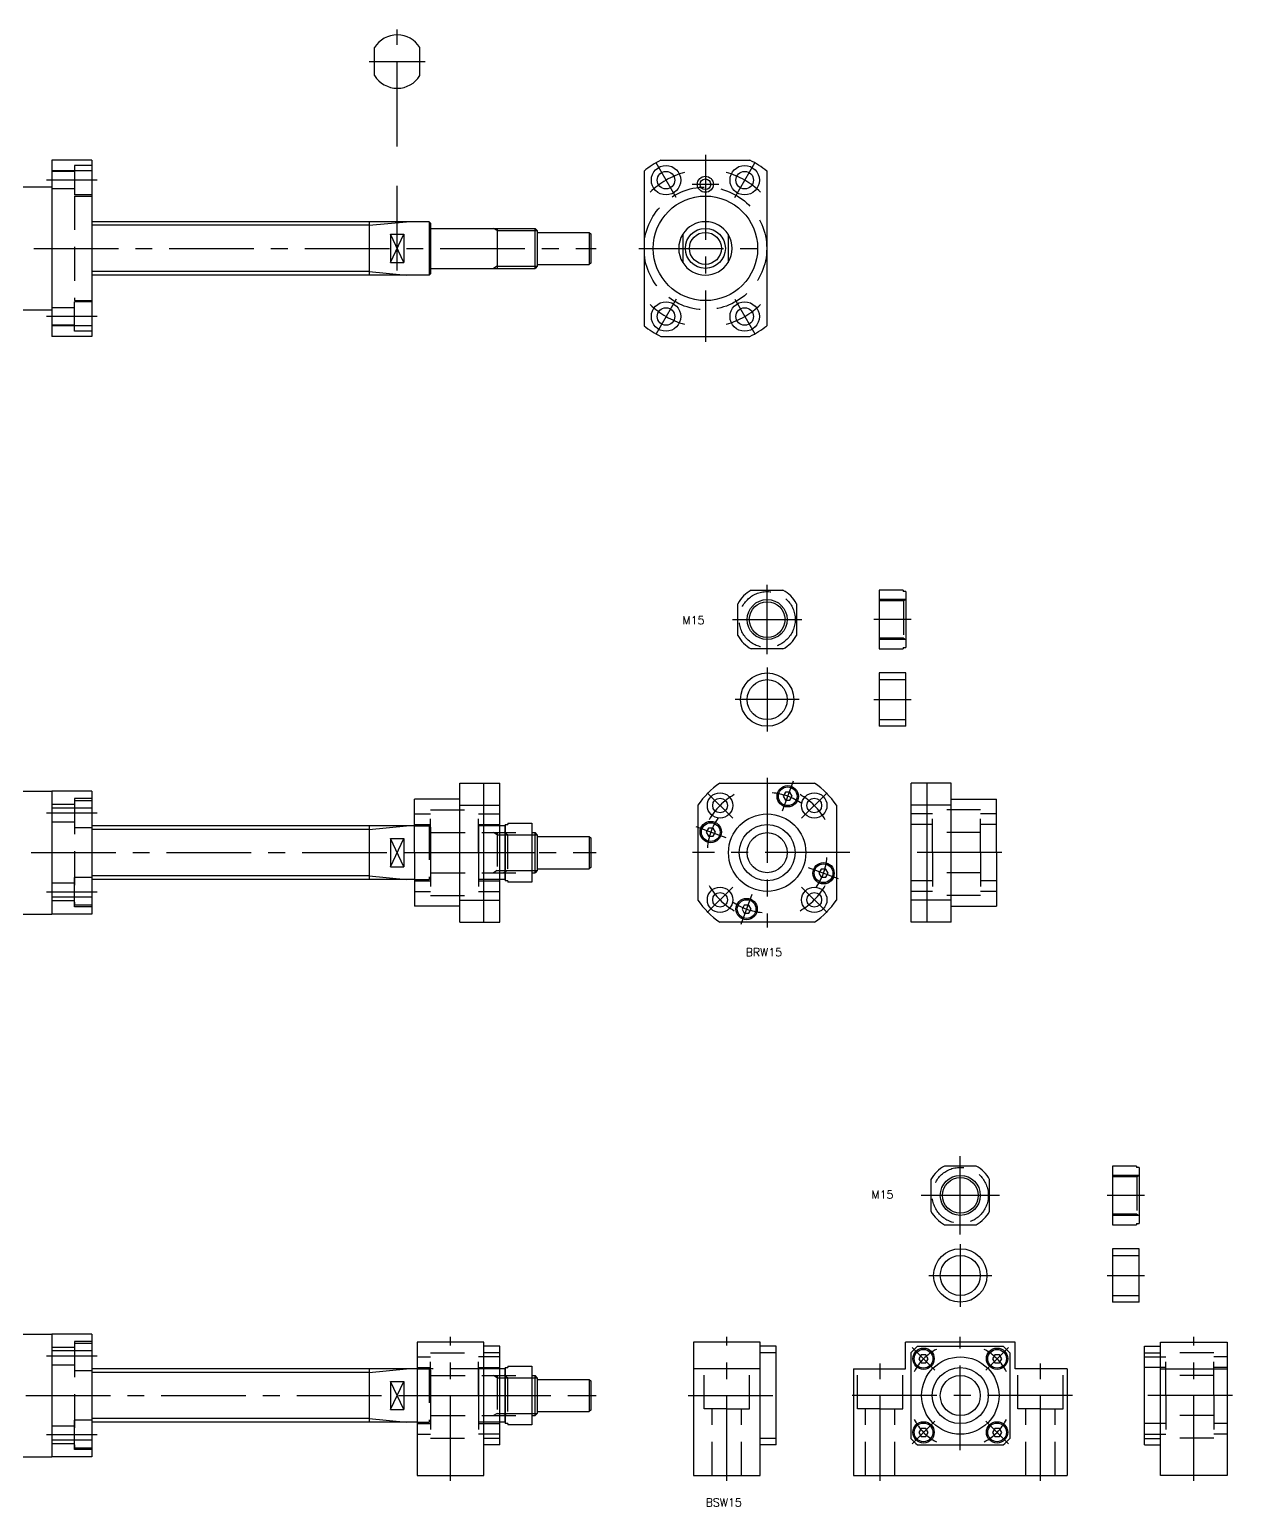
# Model space of a CAD drawing. Extents: x -101 to 795, y -58 to 512.
# Drawn here: x 344 to 795, y -42 to 512 of the extents above; entities that cross this region are included whole.
import ezdxf

# ---------------------------------------------------------------- set-up
doc = ezdxf.new("R2010")
doc.units = 0
doc.linetypes.add('CENTER', pattern=[50.8, 31.75, -6.35, 6.35, -6.35])
doc.linetypes.add('DASHED', pattern=[19.05, 12.7, -6.35])
doc.layers.get('0').update_dxf_attribs({"linetype": 'CONTINUOUS'})
doc.layers.add('CENTER', color=1, linetype='CENTER')
doc.styles.get("Standard").update_dxf_attribs({"font": 'txt.shx', "height": 3, "bigfont": 'bigfont.shx'})

msp = doc.modelspace()

# ---------------------------------------------------------------- linework, layer by layer
at = {"color": 7, "linetype": 'CONTINUOUS'}
for p, q in [((473.87, 494.67), (473.87, 505.2)), ((490.87, 494.67), (490.87, 505.2)), ((352.87, 462.93), (352.87, 396.93)), ((367.87, 462.93), (352.87, 462.93)), ((367.87, 462.93), (367.87, 396.93)), ((581.14, 462.93), (614.6, 462.93)), ((367.87, 458.92), (352.87, 458.92)), ((574.87, 458.92), (574.87, 400.95)), ((620.87, 458.92), (620.87, 400.95)), ((298.37, 452.93), (352.87, 452.93)), ((494.37, 439.93), (367.87, 439.93)), ((471.87, 439.93), (471.87, 419.93)), ((494.37, 439.93), (494.37, 419.93)), ((494.37, 439.93), (494.87, 439.43)), ((494.87, 439.43), (494.87, 420.43)), ((495.07, 437.43), (534.06, 437.43)), ((519.87, 437.43), (519.87, 422.43)), ((534.06, 422.43), (534.06, 437.43)), ((534.87, 436.62), (534.06, 437.43)), ((479.87, 435.2), (484.87, 435.2)), ((479.87, 435.2), (479.87, 424.66)), ((484.87, 435.2), (484.87, 424.66)), ((534.87, 436.62), (534.87, 423.25)), ((534.87, 435.93), (554.37, 435.93)), ((554.37, 435.93), (554.37, 423.93)), ((554.37, 435.93), (554.87, 435.43)), ((554.87, 435.43), (554.87, 424.43)), ((589.37, 435.2), (589.37, 424.67)), ((606.37, 435.2), (606.37, 424.67)), ((479.87, 424.66), (484.87, 424.66)), ((495.07, 422.43), (534.06, 422.43)), ((504.9, 422.43), (504.9, 422.43)), ((514.72, 422.43), (514.72, 422.43)), ((534.87, 423.25), (534.06, 422.43)), ((534.87, 423.93), (554.37, 423.93)), ((554.87, 424.43), (554.37, 423.93)), ((494.37, 419.93), (367.87, 419.93)), ((494.87, 420.43), (494.37, 419.93)), ((298.37, 406.93), (352.87, 406.93)), ((367.87, 400.95), (352.87, 400.95)), ((367.87, 396.93), (352.87, 396.93)), ((581.14, 396.93), (614.6, 396.93)), ((615.1, 301.82), (626.98, 301.82)), ((663.04, 301.82), (663.04, 279.81)), ((672.04, 301.82), (663.04, 301.82)), ((672.04, 301.82), (672.04, 301.32)), ((673.04, 301.32), (672.04, 301.32)), ((673.04, 301.32), (673.04, 280.32)), ((610.04, 284.88), (610.04, 296.75)), ((632.04, 296.75), (632.04, 284.88)), ((626.98, 279.81), (615.1, 279.81)), ((621.04, 279.81), (621.04, 279.81)), ((624.01, 279.81), (624.01, 279.81)), ((663.04, 279.81), (672.04, 279.81)), ((672.04, 280.32), (672.04, 279.81)), ((672.04, 280.32), (673.04, 280.32)), ((663.04, 270.81), (663.04, 250.81)), ((673.04, 270.81), (663.04, 270.81)), ((673.04, 250.81), (673.04, 270.81)), ((673.04, 250.81), (663.04, 250.81)), ((505.87, 177.46), (505.87, 229.46)), ((505.87, 229.46), (520.87, 229.46)), ((514.87, 177.46), (514.87, 229.46)), ((520.87, 177.46), (520.87, 229.46)), ((603.26, 229.46), (638.82, 229.46)), ((675.04, 177.46), (675.04, 229.46)), ((690.04, 229.46), (675.04, 229.46)), ((681.04, 177.46), (681.04, 229.46)), ((690.04, 177.46), (690.04, 229.46)), ((298.37, 226.46), (352.87, 226.46)), ((367.87, 226.46), (352.87, 226.46)), ((352.87, 226.46), (352.87, 180.46)), ((367.87, 226.46), (367.87, 180.46)), ((488.87, 203.46), (488.87, 223.46)), ((505.87, 223.46), (488.87, 223.46)), ((690.04, 223.46), (707.04, 223.46)), ((707.04, 203.46), (707.04, 223.46)), ((367.87, 220.19), (352.87, 220.19)), ((505.87, 221.24), (520.87, 221.24)), ((595.04, 221.24), (595.04, 185.68)), ((647.04, 221.24), (647.04, 185.68)), ((690.04, 221.24), (675.04, 221.24)), ((488.87, 213.46), (367.87, 213.46)), ((471.87, 213.46), (471.87, 193.46)), ((512.87, 213.46), (512.87, 193.46)), ((522.87, 213.46), (512.87, 213.46)), ((522.87, 213.96), (522.87, 192.96)), ((522.87, 213.96), (523.87, 213.96)), ((522.87, 193.46), (522.87, 213.46)), ((523.87, 214.46), (532.87, 214.46)), ((523.87, 214.46), (523.87, 213.96)), ((532.87, 214.46), (532.87, 192.46)), ((532.87, 210.96), (534.06, 210.96)), ((534.06, 195.96), (534.06, 210.96)), ((534.87, 210.15), (534.06, 210.96)), ((479.87, 208.73), (484.87, 208.73)), ((479.87, 208.73), (479.87, 198.19)), ((484.87, 208.73), (484.87, 198.19)), ((534.87, 210.15), (534.87, 196.77)), ((534.87, 209.46), (554.37, 209.46)), ((554.37, 209.46), (554.37, 197.46)), ((554.37, 209.46), (554.87, 208.96)), ((554.87, 208.96), (554.87, 197.96)), ((488.87, 203.46), (488.87, 183.46)), ((707.04, 203.46), (707.04, 183.46)), ((479.87, 198.19), (484.87, 198.19)), ((504.9, 195.96), (504.9, 195.96)), ((514.72, 195.96), (514.72, 195.96)), ((532.87, 195.96), (534.06, 195.96)), ((534.87, 196.77), (534.06, 195.96)), ((534.87, 197.46), (554.37, 197.46)), ((554.87, 197.96), (554.37, 197.46)), ((488.87, 193.46), (367.87, 193.46)), ((522.87, 193.46), (512.87, 193.46)), ((523.87, 192.96), (522.87, 192.96)), ((523.87, 192.96), (523.87, 192.46)), ((532.87, 192.46), (523.87, 192.46)), ((367.87, 186.73), (352.87, 186.73)), ((505.87, 183.46), (488.87, 183.46)), ((505.87, 185.68), (520.87, 185.68)), ((690.04, 185.68), (675.04, 185.68)), ((690.04, 183.46), (707.04, 183.46)), ((298.37, 180.46), (352.87, 180.46)), ((367.87, 180.46), (352.87, 180.46)), ((505.87, 177.46), (520.87, 177.46)), ((638.82, 177.46), (603.26, 177.46)), ((690.04, 177.46), (675.04, 177.46)), ((699.4, 86.02), (687.52, 86.02)), ((750.49, 86.02), (750.49, 64.02)), ((759.49, 86.02), (750.49, 86.02)), ((759.49, 86.02), (759.49, 85.52)), ((760.49, 85.52), (759.49, 85.52)), ((760.49, 85.52), (760.49, 64.52)), ((682.46, 80.96), (682.46, 69.09)), ((704.46, 69.09), (704.46, 80.96)), ((687.52, 64.02), (699.4, 64.02)), ((690.49, 64.02), (690.49, 64.02)), ((693.46, 64.02), (693.46, 64.02)), ((750.49, 64.02), (759.49, 64.02)), ((759.49, 64.52), (759.49, 64.02)), ((759.49, 64.52), (760.49, 64.52)), ((750.49, 55.02), (750.49, 35.02)), ((760.49, 55.02), (750.49, 55.02)), ((760.49, 35.02), (760.49, 55.02)), ((760.49, 35.02), (750.49, 35.02)), ((298.37, 23), (352.87, 23)), ((367.87, 23), (352.87, 23)), ((352.87, 23), (352.87, -23)), ((367.87, 23), (367.87, -23)), ((367.87, 16.73), (352.87, 16.73)), ((489.87, 20), (489.87, -30)), ((514.87, 20), (489.87, 20)), ((514.87, 19.4), (514.87, 20)), ((514.87, -30), (514.87, 19.4)), ((520.87, 18.5), (514.87, 18.5)), ((520.87, -18.5), (520.87, 18.5)), ((593.43, 20), (593.43, -30)), ((618.43, 20), (593.43, 20)), ((618.43, 19.4), (618.43, 20)), ((618.43, -30), (618.43, 19.4)), ((624.43, 18.5), (618.43, 18.5)), ((624.43, -18.5), (624.43, 18.5)), ((713.96, 20), (672.96, 20)), ((672.96, 10), (672.96, 20)), ((677.4, 18.5), (709.52, 18.5)), ((713.96, 10), (713.96, 20)), ((762.49, -18.5), (762.49, 18.5)), ((762.49, 18.5), (768.49, 18.5)), ((768.49, 20), (793.49, 20)), ((768.49, 19.4), (768.49, 20)), ((768.49, -30), (768.49, 19.4)), ((793.49, 20), (793.49, -30)), ((520.87, 16.06), (514.87, 16.06)), ((624.43, 16.06), (618.43, 16.06)), ((674.96, 16.06), (674.96, -16.06)), ((711.96, 16.06), (711.96, -16.06)), ((762.49, 16.06), (768.49, 16.06)), ((489.87, 10), (367.87, 10)), ((471.87, 10), (471.87, -10)), ((512.87, 10), (512.87, -10)), ((522.87, 10), (512.87, 10)), ((522.87, 10.5), (522.87, -10.5)), ((522.87, 10.5), (523.87, 10.5)), ((522.87, -10), (522.87, 10)), ((523.87, 11), (532.87, 11)), ((523.87, 11), (523.87, 10.5)), ((532.87, 11), (532.87, -11)), ((532.87, 7.5), (534.06, 7.5)), ((534.06, -7.5), (534.06, 7.5)), ((534.87, 6.69), (534.06, 7.5)), ((534.87, 6.69), (534.87, -6.69)), ((534.87, 6), (554.37, 6)), ((554.37, 6), (554.37, -6)), ((554.37, 6), (554.87, 5.5)), ((618.43, 10), (593.43, 10)), ((653.46, 10), (653.46, -30)), ((653.46, 10), (672.96, 10)), ((733.46, 10), (713.96, 10)), ((733.46, 10), (733.46, -30)), ((768.49, 10), (793.49, 10)), ((479.87, 5.27), (484.87, 5.27)), ((479.87, 5.27), (479.87, -5.27)), ((484.87, 5.27), (484.87, -5.27)), ((554.87, 5.5), (554.87, -5.5)), ((479.87, -5.27), (484.87, -5.27)), ((554.87, -5.5), (554.37, -6)), ((489.87, -10), (367.87, -10)), ((504.9, -7.5), (504.9, -7.5)), ((522.87, -10), (512.87, -10)), ((514.72, -7.5), (514.72, -7.5)), ((523.87, -10.5), (522.87, -10.5)), ((523.87, -10.5), (523.87, -11)), ((532.87, -11), (523.87, -11)), ((532.87, -7.5), (534.06, -7.5)), ((534.87, -6.69), (534.06, -7.5)), ((534.87, -6), (554.37, -6)), ((520.87, -16.06), (514.87, -16.06)), ((624.43, -16.06), (618.43, -16.06)), ((762.49, -16.06), (768.49, -16.06)), ((367.87, -16.73), (352.87, -16.73)), ((520.87, -18.5), (514.87, -18.5)), ((624.43, -18.5), (618.43, -18.5)), ((677.4, -18.5), (709.52, -18.5)), ((762.49, -18.5), (768.49, -18.5)), ((298.37, -23), (352.87, -23)), ((367.87, -23), (352.87, -23)), ((489.87, -30), (514.87, -30)), ((593.43, -30), (618.43, -30)), ((653.46, -30), (733.46, -30)), ((793.49, -30), (768.49, -30))]:
    msp.add_line(p, q, dxfattribs=at)
at = {"color": 3, "linetype": 'DASHED'}
for p, q in [((361.37, 460.98), (361.37, 449.98)), ((367.87, 460.98), (361.37, 460.98)), ((361.37, 458.78), (352.87, 458.78)), ((361.37, 452.18), (352.87, 452.18)), ((367.87, 449.98), (361.37, 449.98)), ((361.37, 449.53), (361.37, 410.34)), ((361.37, 449.53), (367.87, 449.53)), ((361.37, 410.34), (367.87, 410.34)), ((361.37, 398.89), (361.37, 409.89)), ((367.87, 409.89), (361.37, 409.89)), ((361.37, 407.69), (352.87, 407.69)), ((361.37, 401.09), (352.87, 401.09)), ((367.87, 398.89), (361.37, 398.89)), ((673.04, 298.32), (663.04, 298.32)), ((672.17, 297.82), (663.04, 297.82)), ((672.17, 297.82), (673.04, 298.32)), ((672.17, 297.82), (672.17, 283.82)), ((672.17, 283.82), (663.04, 283.82)), ((673.04, 283.32), (663.04, 283.32)), ((672.17, 283.82), (673.04, 283.32)), ((663.04, 268.31), (673.04, 268.31)), ((663.04, 253.31), (673.04, 253.31)), ((361.37, 221.51), (352.87, 221.51)), ((367.87, 223.71), (361.37, 223.71)), ((361.37, 223.71), (361.37, 212.71)), ((361.37, 223.06), (367.87, 223.06)), ((361.37, 223.06), (361.37, 183.86)), ((488.87, 217.96), (494.87, 217.96)), ((494.87, 203.46), (494.87, 219.46)), ((494.87, 219.46), (512.87, 219.46)), ((512.87, 203.46), (512.87, 219.46)), ((512.87, 217.96), (520.87, 217.96)), ((683.04, 217.96), (675.04, 217.96)), ((683.04, 203.46), (683.04, 219.46)), ((701.04, 219.46), (683.04, 219.46)), ((701.04, 203.46), (701.04, 219.46)), ((707.04, 217.96), (701.04, 217.96)), ((361.37, 214.91), (352.87, 214.91)), ((367.87, 212.71), (361.37, 212.71)), ((488.87, 213.96), (494.87, 213.96)), ((488.87, 213.46), (494.37, 213.46)), ((494.37, 213.46), (494.37, 193.46)), ((494.37, 213.46), (494.87, 212.96)), ((494.87, 212.96), (494.87, 193.96)), ((494.87, 212.96), (494.87, 193.96)), ((495.07, 210.96), (532.87, 210.96)), ((512.87, 213.96), (520.87, 213.96)), ((519.87, 210.15), (518.46, 210.96)), ((519.87, 210.96), (519.87, 195.96)), ((523.74, 210.15), (522.33, 210.96)), ((683.04, 213.96), (675.04, 213.96)), ((701.04, 210.96), (683.04, 210.96)), ((707.04, 213.96), (701.04, 213.96)), ((519.87, 210.15), (532.87, 210.15)), ((523.74, 210.15), (523.74, 196.77)), ((494.87, 203.46), (494.87, 187.46)), ((512.87, 203.46), (512.87, 187.46)), ((683.04, 203.46), (683.04, 187.46)), ((701.04, 203.46), (701.04, 187.46)), ((367.87, 194.21), (361.37, 194.21)), ((361.37, 183.21), (361.37, 194.21)), ((494.87, 193.96), (494.37, 193.46)), ((495.07, 195.96), (532.87, 195.96)), ((504.9, 195.96), (504.9, 195.96)), ((514.72, 195.96), (514.72, 195.96)), ((519.87, 196.77), (518.46, 195.96)), ((519.87, 196.77), (532.87, 196.77)), ((523.74, 196.77), (522.33, 195.96)), ((701.04, 195.96), (683.04, 195.96)), ((361.37, 192.01), (352.87, 192.01)), ((488.87, 193.46), (494.37, 193.46)), ((488.87, 192.96), (494.87, 192.96)), ((488.87, 188.96), (494.87, 188.96)), ((512.87, 192.96), (520.87, 192.96)), ((512.87, 188.96), (520.87, 188.96)), ((683.04, 192.96), (675.04, 192.96)), ((683.04, 188.96), (675.04, 188.96)), ((707.04, 192.96), (701.04, 192.96)), ((707.04, 188.96), (701.04, 188.96)), ((361.37, 185.41), (352.87, 185.41)), ((361.37, 183.86), (367.87, 183.86)), ((367.87, 183.21), (361.37, 183.21)), ((494.87, 187.46), (512.87, 187.46)), ((701.04, 187.46), (683.04, 187.46)), ((760.49, 82.52), (750.49, 82.52)), ((759.63, 82.02), (750.49, 82.02)), ((759.63, 82.02), (760.49, 82.52)), ((759.63, 82.02), (759.63, 68.02)), ((759.63, 68.02), (750.49, 68.02)), ((760.49, 67.52), (750.49, 67.52)), ((759.63, 68.02), (760.49, 67.52)), ((750.49, 52.52), (760.49, 52.52)), ((750.49, 37.52), (760.49, 37.52)), ((361.37, 18.05), (352.87, 18.05)), ((367.87, 20.25), (361.37, 20.25)), ((361.37, 20.25), (361.37, 9.25)), ((361.37, 19.6), (367.87, 19.6)), ((361.37, 19.6), (361.37, -19.6)), ((361.37, 11.45), (352.87, 11.45)), ((489.87, 14.5), (494.87, 14.5)), ((494.87, 0), (494.87, 16)), ((494.87, 16), (512.87, 16)), ((512.87, 0), (512.87, 16)), ((520.87, 14.5), (512.87, 14.5)), ((762.49, 14.5), (770.49, 14.5)), ((770.49, 0), (770.49, 16)), ((788.49, 16), (770.49, 16)), ((788.49, 0), (788.49, 16)), ((793.49, 14.5), (788.49, 14.5)), ((367.87, 9.25), (361.37, 9.25)), ((489.87, 10.5), (494.87, 10.5)), ((489.87, 10), (494.37, 10)), ((514.87, 10), (489.87, 10)), ((494.37, 10), (494.37, -10)), ((494.37, 10), (494.87, 9.5)), ((494.87, 9.5), (494.87, -9.5)), ((494.87, 9.5), (494.87, -9.5)), ((495.07, 7.5), (532.87, 7.5)), ((512.87, 10.5), (520.87, 10.5)), ((519.87, 6.69), (518.46, 7.5)), ((519.87, 7.5), (519.87, -7.5)), ((519.87, 6.69), (532.87, 6.69)), ((523.74, 6.69), (522.33, 7.5)), ((523.74, 6.69), (523.74, -6.69)), ((597.43, -5), (597.43, 10)), ((614.43, -5), (614.43, 10)), ((654.96, -5), (654.96, 10)), ((671.96, -5), (671.96, 10)), ((714.96, -5), (714.96, 10)), ((731.96, -5), (731.96, 10)), ((770.49, 10.5), (762.49, 10.5)), ((788.49, 7.5), (770.49, 7.5)), ((793.49, 10.5), (788.49, 10.5)), ((494.87, 0), (494.87, -16)), ((512.87, 0), (512.87, -16)), ((605.93, -5), (597.43, -5)), ((600.43, -30), (600.43, -5)), ((605.93, -5), (614.43, -5)), ((611.43, -30), (611.43, -5)), ((663.46, -5), (654.96, -5)), ((657.96, -30), (657.96, -5)), ((663.46, -5), (671.96, -5)), ((668.96, -30), (668.96, -5)), ((723.46, -5), (714.96, -5)), ((717.96, -30), (717.96, -5)), ((723.46, -5), (731.96, -5)), ((728.96, -30), (728.96, -5)), ((770.49, 0), (770.49, -16)), ((788.49, 0), (788.49, -16)), ((367.87, -9.25), (361.37, -9.25)), ((361.37, -20.25), (361.37, -9.25)), ((489.87, -10), (494.37, -10)), ((489.87, -10.5), (494.87, -10.5)), ((494.87, -9.5), (494.37, -10)), ((495.07, -7.5), (532.87, -7.5)), ((512.87, -10.5), (520.87, -10.5)), ((514.72, -7.5), (514.72, -7.5)), ((519.87, -6.69), (518.46, -7.5)), ((519.87, -6.69), (532.87, -6.69)), ((523.74, -6.69), (522.33, -7.5)), ((770.49, -10.5), (762.49, -10.5)), ((788.49, -7.5), (770.49, -7.5)), ((793.49, -10.5), (788.49, -10.5)), ((361.37, -11.45), (352.87, -11.45)), ((489.87, -14.5), (494.87, -14.5)), ((494.87, -16), (512.87, -16)), ((520.87, -14.5), (512.87, -14.5)), ((762.49, -14.5), (770.49, -14.5)), ((788.49, -16), (770.49, -16)), ((793.49, -14.5), (788.49, -14.5)), ((361.37, -18.05), (352.87, -18.05)), ((361.37, -19.6), (367.87, -19.6)), ((367.87, -20.25), (361.37, -20.25))]:
    msp.add_line(p, q, dxfattribs=at)
at = {"color": 3, "linetype": 'CONTINUOUS'}
for p, q in [((471.87, 438.58), (367.87, 438.58)), ((471.87, 438.58), (485.87, 439.93)), ((519.87, 436.62), (518.46, 437.43)), ((479.87, 424.66), (484.87, 435.2)), ((484.87, 424.66), (479.87, 435.2)), ((519.87, 436.62), (534.87, 436.62)), ((471.87, 421.28), (367.87, 421.28)), ((471.87, 421.28), (485.87, 419.93)), ((519.87, 423.25), (518.46, 422.43)), ((519.87, 423.25), (534.87, 423.25)), ((471.87, 212.11), (367.87, 212.11)), ((471.87, 212.11), (485.87, 213.46)), ((479.87, 198.19), (484.87, 208.73)), ((484.87, 198.19), (479.87, 208.73)), ((532.87, 210.15), (534.87, 210.15)), ((471.87, 194.81), (367.87, 194.81)), ((471.87, 194.81), (485.87, 193.46)), ((532.87, 196.77), (534.87, 196.77)), ((471.87, 8.65), (367.87, 8.65)), ((471.87, 8.65), (485.87, 10)), ((532.87, 6.69), (534.87, 6.69)), ((479.87, -5.27), (484.87, 5.27)), ((484.87, -5.27), (479.87, 5.27)), ((471.87, -8.65), (367.87, -8.65)), ((471.87, -8.65), (485.87, -10)), ((532.87, -6.69), (534.87, -6.69))]:
    msp.add_line(p, q, dxfattribs=at)
at = {"color": 7, "linetype": 'CONTINUOUS'}
for points in [[(627.87, 226.1), (627, 224.6), (627.87, 223.1), (629.6, 223.1), (630.47, 224.6), (629.6, 226.1)], [(599.03, 212.66), (598.16, 211.16), (599.03, 209.66), (600.76, 209.66), (601.63, 211.16), (600.76, 212.66)], [(641.32, 197.26), (640.45, 195.76), (641.32, 194.26), (643.05, 194.26), (643.91, 195.76), (643.05, 197.26)], [(612.48, 183.82), (611.61, 182.32), (612.48, 180.82), (614.21, 180.82), (615.08, 182.32), (614.21, 183.82)], [(678.81, 15.29), (677.94, 13.79), (678.81, 12.29), (680.54, 12.29), (681.41, 13.79), (680.54, 15.29)], [(706.38, 15.29), (705.52, 13.79), (706.38, 12.29), (708.12, 12.29), (708.98, 13.79), (708.12, 15.29)], [(678.81, -12.29), (677.94, -13.79), (678.81, -15.29), (680.54, -15.29), (681.41, -13.79), (680.54, -12.29)], [(706.38, -12.29), (705.52, -13.79), (706.38, -15.29), (708.12, -15.29), (708.98, -13.79), (708.12, -12.29)]]:
    msp.add_lwpolyline(points, close=True, dxfattribs=at)
for centre, radius in [((583.12, 455.48), 5.5), ((612.62, 455.48), 5.5), ((583.12, 455.48), 3.3), ((597.87, 453.93), 2), ((612.62, 455.48), 3.3), ((597.87, 429.93), 19.6), ((597.87, 429.93), 7.5), ((597.87, 429.93), 6), ((583.12, 404.39), 5.5), ((612.62, 404.39), 5.5), ((583.12, 404.39), 3.3), ((612.62, 404.39), 3.3), ((621.04, 290.82), 6.69), ((621.04, 260.81), 10), ((621.04, 260.81), 7.5), ((628.73, 224.6), 4), ((628.73, 224.6), 3.5), ((603.36, 221.14), 4.75), ((603.36, 221.14), 2.75), ((638.72, 221.14), 4.75), ((638.72, 221.14), 2.75), ((621.04, 203.46), 14.5), ((599.9, 211.16), 4), ((599.9, 211.16), 3.5), ((621.04, 203.46), 10.5), ((621.04, 203.46), 7.5), ((642.18, 195.76), 4), ((642.18, 195.76), 3.5), ((603.36, 185.78), 4.75), ((603.36, 185.78), 2.75), ((638.72, 185.78), 4.75), ((638.72, 185.78), 2.75), ((613.34, 182.32), 4), ((613.34, 182.32), 3.5), ((693.46, 75.02), 6.69), ((693.46, 45.02), 10), ((693.46, 45.02), 7.5), ((679.67, 13.79), 4), ((679.67, 13.79), 3.5), ((707.25, 13.79), 4), ((707.25, 13.79), 3.5), ((693.46, 0), 14.5), ((693.46, 0), 10.5), ((693.46, 0), 7.5), ((679.67, -13.79), 4), ((679.67, -13.79), 3.5), ((707.25, -13.79), 4), ((707.25, -13.79), 3.5)]:
    msp.add_circle(centre, radius, dxfattribs=at)
at = {"color": 3, "linetype": 'CONTINUOUS'}
for centre, radius in [((597.87, 453.93), 3), ((621.04, 290.82), 7.5), ((693.46, 75.02), 7.5)]:
    msp.add_circle(centre, radius, dxfattribs=at)
at = {"color": 3, "linetype": 'DASHED'}
for centre, radius in [((597.87, 429.93), 23), ((621.04, 290.82), 10.5), ((693.46, 75.02), 10.5)]:
    msp.add_circle(centre, radius, dxfattribs=at)
at = {"color": 7, "linetype": 'CONTINUOUS'}
for centre, radius, start, end in [((482.37, 499.93), 10, 31.7883, 148.2117), ((482.37, 499.93), 10, 211.7883, 328.2117), ((597.87, 429.93), 37, 116.888, 128.4347), ((597.87, 429.93), 37, 51.5653, 63.112), ((495.07, 437.63), 0.2, 180, 270), ((597.87, 429.93), 10, 31.7883, 148.2117), ((597.87, 429.93), 10, 148.2117, 211.7883), ((597.87, 429.93), 10, 328.2117, 31.7883), ((495.07, 422.23), 0.2, 90, 180), ((597.87, 429.93), 10, 211.7883, 328.2117), ((597.87, 429.93), 37, 231.5653, 243.112), ((597.87, 429.93), 37, 296.888, 308.4347), ((621.04, 290.82), 12.5, 118.3576, 151.6424), ((621.04, 290.82), 12.5, 28.3576, 61.6424), ((621.04, 290.82), 12.5, 208.3576, 241.6424), ((621.04, 290.82), 12.5, 298.3576, 331.6424), ((621.04, 203.46), 31.5, 124.3713, 145.6287), ((621.04, 203.46), 31.5, 34.3713, 55.6287), ((621.04, 203.46), 31.5, 214.3713, 235.6287), ((621.04, 203.46), 31.5, 304.3713, 325.6287), ((693.46, 75.02), 12.5, 118.3576, 151.6424), ((693.46, 75.02), 12.5, 28.3576, 61.6424), ((693.46, 75.02), 12.5, 208.3576, 241.6424), ((693.46, 75.02), 12.5, 298.3576, 331.6424), ((693.46, 0), 24.5, 130.9657, 139.0343), ((693.46, 0), 24.5, 40.9657, 49.0343), ((693.46, 0), 24.5, 220.9657, 229.0343), ((693.46, 0), 24.5, 310.9657, 319.0343)]:
    msp.add_arc(centre, radius, start, end, dxfattribs=at)
at = {"color": 3, "linetype": 'DASHED'}
for centre, start, end in [((495.07, 211.16), 180, 270), ((495.07, 195.76), 90, 180), ((495.07, 7.7), 180, 270), ((495.07, -7.7), 90, 180)]:
    msp.add_arc(centre, 0.2, start, end, dxfattribs=at)
at = {"layer": 'CENTER', "color": 1, "linetype": 'CENTER'}
for p, q in [((482.37, 468.07), (482.37, 511.93)), ((471.87, 499.93), (492.87, 499.93)), ((597.87, 464.93), (597.87, 394.93)), ((586.87, 448.99), (579.37, 461.98)), ((608.87, 448.99), (616.37, 461.98)), ((369.87, 455.48), (350.87, 455.48)), ((592.87, 453.93), (602.87, 453.93)), ((482.37, 421.66), (482.37, 453.67)), ((142.87, 429.93), (556.87, 429.93)), ((572.87, 429.93), (622.87, 429.93)), ((586.87, 410.88), (579.37, 397.89)), ((608.87, 410.88), (616.37, 397.89)), ((369.87, 404.39), (350.87, 404.39)), ((621.04, 277.82), (621.04, 303.82)), ((608.04, 290.82), (634.04, 290.82)), ((675.04, 290.82), (661.04, 290.82)), ((621.04, 272.81), (621.04, 248.81)), ((633.04, 260.81), (609.04, 260.81)), ((661.04, 260.81), (675.04, 260.81)), ((621.04, 231.46), (621.04, 175.46)), ((630.79, 230.24), (626.68, 218.96)), ((598.59, 225.91), (608.13, 216.36)), ((643.49, 225.91), (633.94, 216.36)), ((369.87, 218.21), (350.87, 218.21)), ((594.26, 213.21), (605.53, 209.1)), ((141.87, 203.46), (556.87, 203.46)), ((485.87, 203.46), (525.14, 203.46)), ((511.62, 203.46), (524.12, 203.46)), ((521.87, 203.46), (533.87, 203.46)), ((652.04, 203.46), (593.04, 203.46)), ((709.04, 203.46), (673.04, 203.46)), ((647.82, 193.71), (636.54, 197.82)), ((369.87, 188.71), (350.87, 188.71)), ((598.59, 181.01), (608.13, 190.55)), ((643.49, 181.01), (633.94, 190.55)), ((611.29, 176.68), (615.4, 187.95)), ((693.46, 60.38), (693.46, 89.67)), ((708.11, 75.02), (678.81, 75.02)), ((762.49, 75.02), (748.49, 75.02)), ((693.46, 56.78), (693.46, 33.27)), ((681.71, 45.02), (705.22, 45.02)), ((748.49, 45.02), (762.49, 45.02)), ((502.37, -32), (502.37, 22)), ((605.93, -32), (605.93, 22)), ((675.43, 18.03), (683.92, 9.55)), ((693.46, -20.5), (693.46, 22)), ((711.49, 18.03), (703.01, 9.55)), ((780.99, -32), (780.99, 22)), ((369.87, 14.75), (350.87, 14.75)), ((663.46, -32), (663.46, 12)), ((723.46, -32), (723.46, 12)), ((139.87, 0), (556.87, 0)), ((484.87, 0), (525.87, 0)), ((511.62, 0), (524.12, 0)), ((591.43, 0), (626.43, 0)), ((735.46, 0), (651.46, 0)), ((521.87, 0), (533.87, 0)), ((795.49, 0), (760.49, 0)), ((675.43, -18.03), (683.92, -9.55)), ((711.49, -18.03), (703.01, -9.55)), ((369.87, -14.75), (350.87, -14.75))]:
    msp.add_line(p, q, dxfattribs=at)
for centre, radius, start, end in [((597.87, 429.93), 29.5, 105.4177, 134.5823), ((597.87, 429.93), 29.5, 45.4177, 74.5823), ((597.87, 429.93), 29.5, 225.4177, 254.5823), ((597.87, 429.93), 29.5, 285.4177, 314.5823), ((621.04, 203.46), 25, 119.5137, 150.4863), ((621.04, 203.46), 22.5, 54.7077, 85.2923), ((621.04, 203.46), 25, 29.5137, 60.4863), ((621.04, 203.46), 22.5, 144.7077, 175.2923), ((621.04, 203.46), 22.5, 324.7077, 355.2923), ((621.04, 203.46), 25, 209.5137, 240.4863), ((621.04, 203.46), 25, 299.5137, 330.4863), ((621.04, 203.46), 22.5, 234.7077, 265.2923), ((693.46, 0), 19.5, 117.3498, 152.6502), ((693.46, 0), 19.5, 27.3498, 62.6502), ((693.46, 0), 19.5, 207.3498, 242.6502), ((693.46, 0), 19.5, 297.3498, 332.6502)]:
    msp.add_arc(centre, radius, start, end, dxfattribs=at)

# ---------------------------------------------------------------- texts
at = {"color": 7, "linetype": 'CONTINUOUS'}
for s, p in [('M15', (589.28, 289.08)), ('BRW15', (612.99, 164.66)), ('M15', (660.13, 73.83)), ('BSW15', (598.01, -41.56))]:
    msp.add_text(s, height=3, dxfattribs=at).set_placement(p)

doc.saveas('drawing.dxf')
